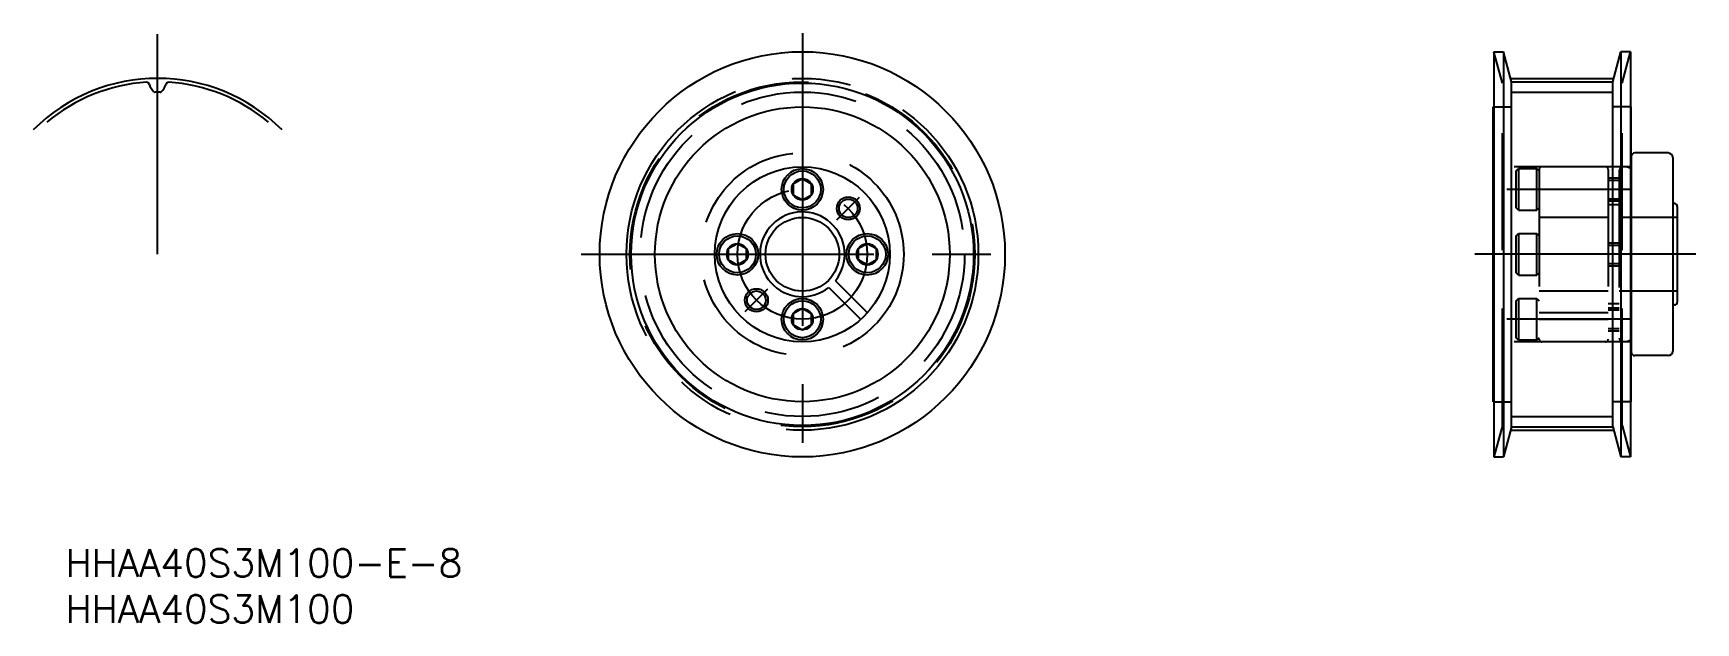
# Model space of a CAD drawing. Extents: x -84 to 97, y -40 to 24.
import ezdxf

# ---------------------------------------------------------------- set-up
doc = ezdxf.new("R2010")
doc.units = 0
doc.linetypes.add('CENTER', pattern=[50.8, 31.75, -6.35, 6.35, -6.35])
doc.linetypes.add('DASHED', pattern=[19.05, 12.7, -6.35])
doc.layers.get('0').update_dxf_attribs({"linetype": 'CONTINUOUS'})
doc.layers.add('CENTER', color=1, linetype='CENTER')
doc.styles.get("Standard").update_dxf_attribs({"font": 'txt.shx', "height": 3, "bigfont": 'bigfont.shx'})

# ---------------------------------------------------------------- blocks, each defined once
blk = doc.blocks.new('*U20')
at = {"color": 7, "linetype": 'CONTINUOUS'}
blk.add_text('HHAA40S3M100', height=3, dxfattribs=at).set_placement((-80, -40))
blk = doc.blocks.new('*U21')
at = {"color": 7, "linetype": 'CONTINUOUS'}
blk.add_text('HHAA40S3M100-E-8', height=3, dxfattribs=at).set_placement((-80, -35))

msp = doc.modelspace()

# ---------------------------------------------------------------- linework, layer by layer
at = {"color": 3, "linetype": 'DASHED'}
for p, q in [((76, 18.59), (75.09, 22)), ((89, 18.59), (89.91, 22)), ((76, -18.59), (76, 18.59)), ((89, -18.59), (89, 18.59)), ((77, 17.61), (88, 17.61)), ((75.09, 16), (77, 16)), ((89.91, 16), (88, 16)), ((90, 9.5), (75, 9.5)), ((77.5, 9.05), (77.75, 9.3)), ((77.5, 5.05), (77.5, 9.05)), ((77.75, 9.3), (79.75, 9.3)), ((77.75, 9.3), (77.75, 4.8)), ((79.75, 9.3), (80, 9.05)), ((79.75, 4.8), (79.75, 9.3)), ((80, 9.2), (80, -9.2)), ((87.5, 9.2), (87.5, -9.2)), ((88.7, 9.1), (88.7, -9.1)), ((89.39, 9.5), (89.1, 9.5)), ((89.69, 9.42), (89.39, 9.5)), ((87.5, 8.3), (88.7, 8.3)), ((87.5, 8.06), (88.7, 8.06)), ((87.5, 6.04), (88.7, 6.04)), ((87.5, 5.8), (88.7, 5.8)), ((77.75, 4.8), (77.5, 5.05)), ((77.75, 4.8), (79.75, 4.8)), ((80, 5.05), (79.75, 4.8)), ((87.5, 4), (80, 4)), ((88.7, 5.37), (87.5, 5.37)), ((95, 4), (88.7, 4)), ((77.5, 2), (77.75, 2.25)), ((77.5, -2), (77.5, 2)), ((77.75, 2.25), (79.75, 2.25)), ((77.75, 2.25), (77.75, -2.25)), ((79.75, 2.25), (80, 2)), ((79.75, -2.25), (79.75, 2.25)), ((87.5, 1.25), (88.7, 1.25)), ((87.5, 1.01), (88.7, 1.01)), ((87.5, -1.01), (88.7, -1.01)), ((87.5, -1.25), (88.7, -1.25)), ((77.75, -2.25), (77.5, -2)), ((77.75, -2.25), (79.75, -2.25)), ((80, -2), (79.75, -2.25)), ((77.5, -5.05), (77.75, -4.8)), ((77.5, -9.05), (77.5, -5.05)), ((77.75, -4.8), (79.75, -4.8)), ((77.75, -4.8), (77.75, -9.3)), ((79.75, -4.8), (80, -5.05)), ((79.75, -9.3), (79.75, -4.8)), ((87.5, -4), (80, -4)), ((88.7, -5.37), (87.5, -5.37)), ((95, -4), (88.7, -4)), ((87.5, -6.35), (80, -6.35)), ((87.5, -7.06), (80, -7.06)), ((87.5, -5.8), (88.7, -5.8)), ((87.5, -6.04), (88.7, -6.04)), ((87.5, -8.06), (88.7, -8.06)), ((87.5, -8.3), (88.7, -8.3)), ((90, -9.5), (75, -9.5)), ((77.75, -9.3), (77.5, -9.05)), ((77.75, -9.3), (79.75, -9.3)), ((80, -9.05), (79.75, -9.3)), ((89.39, -9.5), (89.1, -9.5)), ((89.69, -9.42), (89.39, -9.5)), ((75.09, -16), (77, -16)), ((89.91, -16), (88, -16)), ((77, -17.61), (88, -17.61)), ((76, -18.59), (75.09, -22)), ((89, -18.59), (89.91, -22))]:
    msp.add_line(p, q, dxfattribs=at)
at = {"color": 7, "linetype": 'CONTINUOUS'}
for p, q in [((75.09, 22), (76.12, 22)), ((75.09, 22), (75.09, -22)), ((77, 18.72), (76.12, 22)), ((76.12, 22), (76.12, -22)), ((88, 18.72), (88.88, 22)), ((89.91, 22), (88.88, 22)), ((88.88, 22), (88.88, -22)), ((89.91, 22), (89.91, -22)), ((77, 18.72), (88, 18.72)), ((77, -18.72), (77, 18.72)), ((88, -18.72), (88, 18.72)), ((75, -16), (75, 16)), ((75, 16), (75.09, 16)), ((89.91, 16), (90, 16)), ((90, -16), (90, 16)), ((94, 11), (90.4, 11)), ((90, 10.6), (90, -10.6)), ((94.5, 10.5), (94.5, -10.5)), ((0, 8.2), (-1, 7.63)), ((-1, 7.63), (-1, 6.47)), ((1, 7.63), (0, 8.2)), ((1, 6.47), (1, 7.63)), ((-1, 6.47), (0, 5.9)), ((0, 5.9), (1, 6.47)), ((94.7, 5.5), (94.5, 5.5)), ((95, 5.2), (95, -5.2)), ((-7.05, 1.15), (-8.05, 0.58)), ((-8.05, 0.58), (-8.05, -0.58)), ((-6.05, 0.58), (-7.05, 1.15)), ((-6.05, -0.58), (-6.05, 0.58)), ((7.05, 1.15), (6.05, 0.58)), ((6.05, 0.58), (6.05, -0.58)), ((8.05, 0.58), (7.05, 1.15)), ((8.05, -0.58), (8.05, 0.58)), ((-8.05, -0.58), (-7.05, -1.15)), ((-7.05, -1.15), (-6.05, -0.58)), ((6.05, -0.58), (7.05, -1.15)), ((7.05, -1.15), (8.05, -0.58)), ((2.88, -3.59), (6.35, -7.06)), ((3.59, -2.88), (7.06, -6.35)), ((0, -5.9), (-1, -6.47)), ((-1, -6.47), (-1, -7.63)), ((1, -6.47), (0, -5.9)), ((1, -7.63), (1, -6.47)), ((94.7, -5.5), (94.5, -5.5)), ((-1, -7.63), (0, -8.2)), ((0, -8.2), (1, -7.63)), ((94, -11), (90.4, -11)), ((75, -16), (75.09, -16)), ((89.91, -16), (90, -16)), ((77, -18.72), (76.12, -22)), ((77, -18.72), (88, -18.72)), ((88, -18.72), (88.88, -22)), ((75.09, -22), (76.12, -22)), ((89.91, -22), (88.88, -22))]:
    msp.add_line(p, q, dxfattribs=at)
for centre, radius in [((0, 0), 22), ((0, 0), 18.59), ((0, 0), 16), ((0, 0), 9.5), ((0, 7.05), 2.25), ((0, 7.05), 2), ((0, 7.05), 1.15), ((4.99, 4.99), 1.01), ((0, 0), 4), ((-7.05, 0), 2.25), ((-7.05, 0), 2), ((7.05, 0), 2.25), ((7.05, 0), 2), ((-7.05, 0), 1.15), ((7.05, 0), 1.15), ((-4.99, -4.99), 1.01), ((0, -7.05), 2.25), ((0, -7.05), 2), ((0, -7.05), 1.15)]:
    msp.add_circle(centre, radius, dxfattribs=at)
at = {"color": 3, "linetype": 'DASHED'}
for radius in [18.72, 17.61, 11]:
    msp.add_circle((0, 0), radius, dxfattribs=at)
at = {"color": 3, "linetype": 'CONTINUOUS'}
for centre in [(4.99, 4.99), (-4.99, -4.99)]:
    msp.add_circle(centre, 1.25, dxfattribs=at)
at = {"color": 7, "linetype": 'CONTINUOUS'}
for centre, radius, start, end in [((-70, 0), 18.72, 93.6598, 130), ((-71.18, 18.4), 0.28, 17.3831, 93.6598), ((-69.03, 19.08), 1.98, 197.3831, 226.2546), ((-70.97, 19.08), 1.98, 313.7454, 342.6169), ((-68.82, 18.4), 0.28, 86.3402, 162.6169), ((-70, 0), 18.72, 50, 86.3402), ((-70.29, 17.76), 0.15, 226.2546, 270.9257), ((-70, 0), 17.61, 90, 90.9257), ((-70, 0), 17.61, 89.0743, 90), ((-69.71, 17.76), 0.15, 269.0743, 313.7454), ((90.4, 10.6), 0.4, 90, 180), ((94, 10.5), 0.5, 0, 90), ((94.7, 5.2), 0.3, 360, 90), ((0, 0), 4.6, 321.2401, 308.7599), ((94.7, -5.2), 0.3, 270, 0), ((90.4, -10.6), 0.4, 180, 270), ((94, -10.5), 0.5, 270, 0)]:
    msp.add_arc(centre, radius, start, end, dxfattribs=at)
at = {"color": 3, "linetype": 'DASHED'}
for centre, radius, start, end in [((80.3, 9.2), 0.3, 90, 180), ((87.2, 9.2), 0.3, 0, 90), ((89.1, 9.1), 0.4, 90, 180), ((89.77, 9.73), 0.32, 255, 315.7191), ((80.3, -9.2), 0.3, 180, 270), ((87.2, -9.2), 0.3, 270, 0), ((89.1, -9.1), 0.4, 180, 270), ((89.77, -9.73), 0.32, 44.2809, 105)]:
    msp.add_arc(centre, radius, start, end, dxfattribs=at)
at = {"layer": 'CENTER', "color": 1, "linetype": 'CENTER'}
for p, q in [((-70, 0), (-70, 23.9)), ((0, 24), (0, -24)), ((77, 19.1), (88, 19.1)), ((3.75, 3.75), (6.22, 6.22)), ((90, 7.05), (76.5, 7.05)), ((-24, 0), (24, 0)), ((97, 0), (73, 0)), ((-6.22, -6.22), (-3.75, -3.75)), ((90, -7.05), (76.5, -7.05)), ((77, -19.1), (88, -19.1))]:
    msp.add_line(p, q, dxfattribs=at)
for radius in [19.1, 7.05]:
    msp.add_circle((0, 0), radius, dxfattribs=at)
msp.add_arc((-70, 0), 19.1, 45, 135, dxfattribs=at)

# ---------------------------------------------------------------- block references
at = {"color": 7, "linetype": 'CONTINUOUS'}
for name in ['*U21', '*U20']:
    msp.add_blockref(name, (0, 0), dxfattribs=at)

doc.saveas('drawing.dxf')
